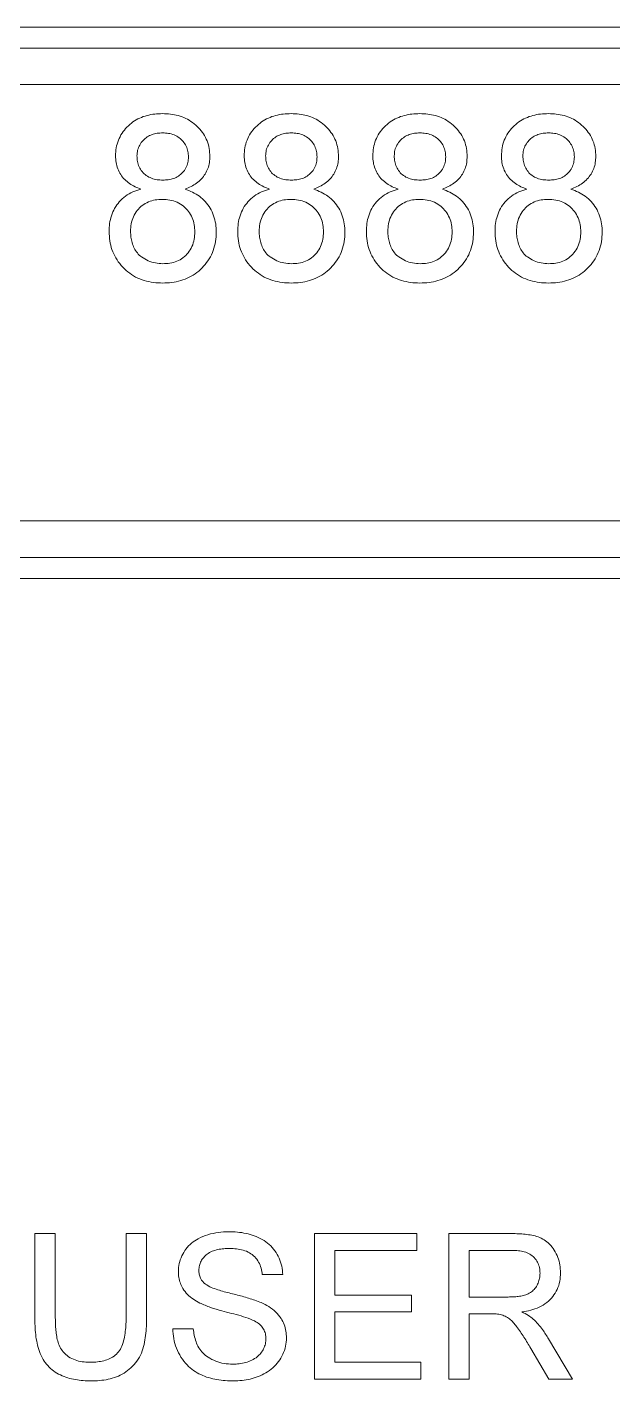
# Model space of a CAD drawing. Header units: millimetres. Extents: x 2 to 278, y 1 to 215.
# Drawn here: x 205.59 to 209.62, y 71.73 to 81.04 of the extents above; entities that cross this region are included whole.
import ezdxf

# ---------------------------------------------------------------- set-up
doc = ezdxf.new("R2010")
doc.units = ezdxf.units.MM

msp = doc.modelspace()

# ---------------------------------------------------------------- linework, layer by layer
at = {"color": 7, "linetype": 'Continuous', "lineweight": 18}
for p, q in [((214.0181, 81.0426), (202.7281, 81.0426)), ((214.0181, 80.8982), (202.7281, 80.8982)), ((213.6231, 80.6476), (203.1231, 80.6476)), ((203.1231, 77.6476), (213.6231, 77.6476)), ((202.7281, 77.3969), (214.0181, 77.3969)), ((202.7281, 77.2526), (214.0181, 77.2526)), ((205.6473, 72.7476), (205.7883, 72.7476)), ((205.6473, 72.1722), (205.6473, 72.7476)), ((205.7883, 72.7476), (205.7883, 72.1789)), ((206.2755, 72.7476), (206.4166, 72.7476)), ((206.2755, 72.1789), (206.2755, 72.7476)), ((206.4166, 72.7476), (206.4166, 72.1722)), ((207.5704, 72.7476), (208.2755, 72.7476)), ((207.5704, 71.7476), (207.5704, 72.7476)), ((208.2755, 72.7476), (208.2755, 72.6322)), ((208.4935, 72.7476), (208.9274, 72.7476)), ((208.4935, 71.7476), (208.4935, 72.7476)), ((207.7114, 72.6322), (207.7114, 72.3245)), ((208.2755, 72.6322), (207.7114, 72.6322)), ((208.9326, 72.6322), (208.6345, 72.6322)), ((208.6345, 72.6322), (208.6345, 72.3117)), ((207.3525, 72.4655), (207.2114, 72.4655)), ((207.7114, 72.3245), (208.2371, 72.3245)), ((208.2371, 72.3245), (208.2371, 72.2091)), ((208.6345, 72.3117), (208.9023, 72.3117)), ((207.7114, 72.2091), (207.7114, 71.863)), ((208.2371, 72.2091), (207.7114, 72.2091)), ((208.6345, 72.1963), (208.6345, 71.7476)), ((208.7789, 72.1963), (208.6345, 72.1963)), ((206.596, 72.0937), (206.7371, 72.0937)), ((209.183, 71.7476), (209.0584, 71.9587)), ((209.1806, 72.0236), (209.3446, 71.7476)), ((207.7114, 71.863), (208.3012, 71.863)), ((208.3012, 71.863), (208.3012, 71.7476)), ((208.3012, 71.7476), (207.5704, 71.7476)), ((208.6345, 71.7476), (208.4935, 71.7476)), ((209.3446, 71.7476), (209.183, 71.7476))]:
    msp.add_line(p, q, dxfattribs=at)
for points, knots in [([(206.2026, 80.1575), (206.2034, 80.1757), (206.2051, 80.212), (206.2204, 80.2648), (206.2455, 80.3134), (206.28, 80.3559), (206.3212, 80.3914), (206.3682, 80.4181), (206.4188, 80.4361), (206.4716, 80.4459), (206.5073, 80.447), (206.5251, 80.4476)], [0, 0, 0, 0, 0.111997, 0.223962, 0.335897, 0.447877, 0.559897, 0.669868, 0.779885, 0.889937, 1, 1, 1, 1]), ([(206.5251, 80.4476), (206.5434, 80.447), (206.5801, 80.4459), (206.6344, 80.4351), (206.6862, 80.4161), (206.7338, 80.3878), (206.7747, 80.3512), (206.8087, 80.3085), (206.8338, 80.2603), (206.8489, 80.2079), (206.8505, 80.1719), (206.8513, 80.1538)], [0, 0, 0, 0, 0.112059, 0.224091, 0.336095, 0.448088, 0.560082, 0.670067, 0.780006, 0.89, 1, 1, 1, 1]), ([(207.0872, 80.1575), (207.088, 80.1757), (207.0897, 80.212), (207.105, 80.2648), (207.1301, 80.3134), (207.1646, 80.3559), (207.2058, 80.3914), (207.2528, 80.4181), (207.3034, 80.4361), (207.3562, 80.4459), (207.3919, 80.447), (207.4097, 80.4476)], [0, 0, 0, 0, 0.111997, 0.223962, 0.335897, 0.447877, 0.559897, 0.669868, 0.779885, 0.889937, 1, 1, 1, 1]), ([(207.4097, 80.4476), (207.4281, 80.447), (207.4648, 80.4459), (207.519, 80.4351), (207.5708, 80.4161), (207.6184, 80.3878), (207.6594, 80.3512), (207.6933, 80.3085), (207.7184, 80.2603), (207.7335, 80.2079), (207.7351, 80.1719), (207.7359, 80.1538)], [0, 0, 0, 0, 0.112059, 0.224091, 0.336095, 0.448088, 0.560082, 0.670067, 0.780006, 0.89, 1, 1, 1, 1]), ([(207.9718, 80.1575), (207.9726, 80.1757), (207.9743, 80.212), (207.9896, 80.2648), (208.0147, 80.3134), (208.0492, 80.3559), (208.0904, 80.3914), (208.1375, 80.4181), (208.188, 80.4361), (208.2408, 80.4459), (208.2765, 80.447), (208.2943, 80.4476)], [0, 0, 0, 0, 0.111997, 0.223962, 0.335897, 0.447877, 0.559897, 0.669868, 0.779885, 0.889937, 1, 1, 1, 1]), ([(208.2943, 80.4476), (208.3127, 80.447), (208.3494, 80.4459), (208.4036, 80.4351), (208.4554, 80.4161), (208.503, 80.3878), (208.544, 80.3512), (208.5779, 80.3085), (208.603, 80.2603), (208.6181, 80.2079), (208.6197, 80.1719), (208.6205, 80.1538)], [0, 0, 0, 0, 0.112059, 0.224091, 0.336095, 0.448088, 0.560082, 0.670067, 0.780006, 0.89, 1, 1, 1, 1]), ([(208.8564, 80.1575), (208.8573, 80.1757), (208.8589, 80.212), (208.8742, 80.2648), (208.8994, 80.3134), (208.9338, 80.3559), (208.9751, 80.3914), (209.0221, 80.4181), (209.0726, 80.4361), (209.1255, 80.4459), (209.1611, 80.447), (209.1789, 80.4476)], [0, 0, 0, 0, 0.1119971, 0.2239624, 0.3358971, 0.4478769, 0.5598973, 0.6698683, 0.7798848, 0.8899372, 1, 1, 1, 1]), ([(209.1789, 80.4476), (209.1973, 80.447), (209.234, 80.4459), (209.2882, 80.4351), (209.3401, 80.4161), (209.3876, 80.3878), (209.4286, 80.3512), (209.4625, 80.3085), (209.4876, 80.2603), (209.5027, 80.2079), (209.5043, 80.1719), (209.5051, 80.1538)], [0, 0, 0, 0, 0.112059, 0.224091, 0.336095, 0.448088, 0.560082, 0.670067, 0.780006, 0.89, 1, 1, 1, 1]), ([(206.5269, 80.3149), (206.5145, 80.3144), (206.4897, 80.3133), (206.4531, 80.3051), (206.4194, 80.2885), (206.3902, 80.264), (206.3676, 80.2326), (206.3525, 80.196), (206.3508, 80.1699), (206.35, 80.1568)], [0, 0, 0, 0, 0.140053, 0.280038, 0.419971, 0.55984, 0.706545, 0.853304, 1, 1, 1, 1]), ([(206.7039, 80.1499), (206.7032, 80.1626), (206.7018, 80.188), (206.6893, 80.2245), (206.6682, 80.2565), (206.6406, 80.2841), (206.6056, 80.3027), (206.5668, 80.3133), (206.5402, 80.3143), (206.5269, 80.3149)], [0, 0, 0, 0, 0.140103, 0.280208, 0.420225, 0.560188, 0.706713, 0.853303, 1, 1, 1, 1]), ([(207.4116, 80.3149), (207.3991, 80.3144), (207.3743, 80.3133), (207.3377, 80.3051), (207.3041, 80.2885), (207.2748, 80.264), (207.2522, 80.2326), (207.2371, 80.196), (207.2354, 80.1699), (207.2346, 80.1568)], [0, 0, 0, 0, 0.140053, 0.280038, 0.419971, 0.55984, 0.706545, 0.853304, 1, 1, 1, 1]), ([(207.5885, 80.1499), (207.5878, 80.1626), (207.5864, 80.188), (207.5739, 80.2245), (207.5528, 80.2565), (207.5252, 80.2841), (207.4902, 80.3027), (207.4514, 80.3133), (207.4249, 80.3143), (207.4116, 80.3149)], [0, 0, 0, 0, 0.140103, 0.280208, 0.420225, 0.560188, 0.706713, 0.853303, 1, 1, 1, 1]), ([(208.2962, 80.3149), (208.2838, 80.3144), (208.259, 80.3133), (208.2223, 80.3051), (208.1887, 80.2885), (208.1594, 80.264), (208.1368, 80.2326), (208.1217, 80.196), (208.1201, 80.1699), (208.1192, 80.1568)], [0, 0, 0, 0, 0.140053, 0.280038, 0.419971, 0.55984, 0.706545, 0.853304, 1, 1, 1, 1]), ([(208.4731, 80.1499), (208.4724, 80.1626), (208.471, 80.188), (208.4585, 80.2245), (208.4375, 80.2565), (208.4098, 80.2841), (208.3748, 80.3027), (208.3361, 80.3133), (208.3095, 80.3143), (208.2962, 80.3149)], [0, 0, 0, 0, 0.140103, 0.280208, 0.420225, 0.560188, 0.706713, 0.853303, 1, 1, 1, 1]), ([(209.1808, 80.3149), (209.1684, 80.3144), (209.1436, 80.3133), (209.107, 80.3051), (209.0733, 80.2885), (209.044, 80.264), (209.0214, 80.2326), (209.0063, 80.196), (209.0047, 80.1699), (209.0039, 80.1568)], [0, 0, 0, 0, 0.140053, 0.280038, 0.419971, 0.55984, 0.706545, 0.853304, 1, 1, 1, 1]), ([(209.3577, 80.1499), (209.357, 80.1626), (209.3556, 80.188), (209.3431, 80.2245), (209.3221, 80.2565), (209.2944, 80.2841), (209.2594, 80.3027), (209.2207, 80.3133), (209.1941, 80.3143), (209.1808, 80.3149)], [0, 0, 0, 0, 0.140103, 0.280208, 0.420225, 0.560188, 0.706713, 0.853303, 1, 1, 1, 1]), ([(206.3767, 79.9283), (206.3633, 79.9336), (206.3363, 79.9441), (206.2986, 79.9658), (206.2647, 79.9932), (206.2367, 80.0277), (206.2165, 80.0678), (206.2046, 80.1121), (206.2032, 80.1424), (206.2026, 80.1575)], [0, 0, 0, 0, 0.140057, 0.280088, 0.420089, 0.560058, 0.706677, 0.853323, 1, 1, 1, 1]), ([(206.35, 80.1568), (206.3505, 80.1439), (206.3516, 80.1181), (206.3638, 80.081), (206.3839, 80.0477), (206.4127, 80.0204), (206.4484, 80.0019), (206.4879, 79.992), (206.5148, 79.991), (206.5283, 79.9905)], [0, 0, 0, 0, 0.140123, 0.280287, 0.420324, 0.560242, 0.706687, 0.853264, 1, 1, 1, 1]), ([(206.5283, 79.9905), (206.5408, 79.991), (206.5657, 79.992), (206.6024, 80.0002), (206.6363, 80.0166), (206.6653, 80.0417), (206.6876, 80.0735), (206.7018, 80.1107), (206.7032, 80.1368), (206.7039, 80.1499)], [0, 0, 0, 0, 0.140064, 0.280073, 0.419973, 0.559838, 0.706482, 0.853287, 1, 1, 1, 1]), ([(206.8513, 80.1538), (206.8508, 80.1397), (206.8497, 80.1113), (206.8385, 80.07), (206.8201, 80.0315), (206.7936, 79.997), (206.7603, 79.9682), (206.7221, 79.945), (206.6946, 79.9339), (206.6808, 79.9283)], [0, 0, 0, 0, 0.139992, 0.280054, 0.419944, 0.559983, 0.70659, 0.85329, 1, 1, 1, 1]), ([(207.2614, 79.9283), (207.2479, 79.9336), (207.2209, 79.9441), (207.1832, 79.9658), (207.1493, 79.9932), (207.1213, 80.0277), (207.1011, 80.0678), (207.0892, 80.1121), (207.0879, 80.1424), (207.0872, 80.1575)], [0, 0, 0, 0, 0.140057, 0.280088, 0.420089, 0.560058, 0.706677, 0.853323, 1, 1, 1, 1]), ([(207.2346, 80.1568), (207.2352, 80.1439), (207.2362, 80.1181), (207.2485, 80.081), (207.2685, 80.0477), (207.2973, 80.0204), (207.333, 80.0019), (207.3725, 79.992), (207.3995, 79.991), (207.4129, 79.9905)], [0, 0, 0, 0, 0.140123, 0.280287, 0.420324, 0.560242, 0.706687, 0.853264, 1, 1, 1, 1]), ([(207.4129, 79.9905), (207.4254, 79.991), (207.4503, 79.992), (207.487, 80.0002), (207.521, 80.0166), (207.5499, 80.0417), (207.5722, 80.0735), (207.5864, 80.1107), (207.5878, 80.1368), (207.5885, 80.1499)], [0, 0, 0, 0, 0.140064, 0.280073, 0.419973, 0.559838, 0.706482, 0.853287, 1, 1, 1, 1]), ([(207.7359, 80.1538), (207.7354, 80.1397), (207.7343, 80.1113), (207.7231, 80.07), (207.7047, 80.0315), (207.6782, 79.997), (207.645, 79.9682), (207.6067, 79.945), (207.5792, 79.9339), (207.5654, 79.9283)], [0, 0, 0, 0, 0.139992, 0.280054, 0.419944, 0.559983, 0.70659, 0.85329, 1, 1, 1, 1]), ([(208.146, 79.9283), (208.1325, 79.9336), (208.1055, 79.9441), (208.0678, 79.9658), (208.0339, 79.9932), (208.006, 80.0277), (207.9857, 80.0678), (207.9738, 80.1121), (207.9725, 80.1424), (207.9718, 80.1575)], [0, 0, 0, 0, 0.140057, 0.280088, 0.420089, 0.560058, 0.706677, 0.853323, 1, 1, 1, 1]), ([(208.1192, 80.1568), (208.1198, 80.1439), (208.1208, 80.1181), (208.1331, 80.081), (208.1531, 80.0477), (208.1819, 80.0204), (208.2176, 80.0019), (208.2571, 79.992), (208.2841, 79.991), (208.2976, 79.9905)], [0, 0, 0, 0, 0.140123, 0.280287, 0.420324, 0.560242, 0.706687, 0.853264, 1, 1, 1, 1]), ([(208.2976, 79.9905), (208.31, 79.991), (208.3349, 79.992), (208.3716, 80.0002), (208.4056, 80.0166), (208.4345, 80.0417), (208.4568, 80.0735), (208.471, 80.1107), (208.4724, 80.1368), (208.4731, 80.1499)], [0, 0, 0, 0, 0.140064, 0.280073, 0.419973, 0.559838, 0.706482, 0.853287, 1, 1, 1, 1]), ([(208.6205, 80.1538), (208.62, 80.1397), (208.6189, 80.1113), (208.6077, 80.07), (208.5893, 80.0315), (208.5629, 79.997), (208.5296, 79.9682), (208.4914, 79.945), (208.4638, 79.9339), (208.4501, 79.9283)], [0, 0, 0, 0, 0.139992, 0.280054, 0.419944, 0.559983, 0.70659, 0.85329, 1, 1, 1, 1]), ([(209.0306, 79.9283), (209.0171, 79.9336), (208.9902, 79.9441), (208.9525, 79.9658), (208.9185, 79.9932), (208.8906, 80.0277), (208.8703, 80.0678), (208.8584, 80.1121), (208.8571, 80.1424), (208.8564, 80.1575)], [0, 0, 0, 0, 0.140057, 0.280088, 0.420089, 0.560058, 0.706677, 0.853323, 1, 1, 1, 1]), ([(209.0039, 80.1568), (209.0044, 80.1439), (209.0055, 80.1181), (209.0177, 80.081), (209.0377, 80.0477), (209.0665, 80.0204), (209.1022, 80.0019), (209.1417, 79.992), (209.1687, 79.991), (209.1822, 79.9905)], [0, 0, 0, 0, 0.140123, 0.280287, 0.420324, 0.560242, 0.706687, 0.853264, 1, 1, 1, 1]), ([(209.1822, 79.9905), (209.1946, 79.991), (209.2195, 79.992), (209.2562, 80.0002), (209.2902, 80.0166), (209.3191, 80.0417), (209.3414, 80.0735), (209.3557, 80.1107), (209.357, 80.1368), (209.3577, 80.1499)], [0, 0, 0, 0, 0.140064, 0.280073, 0.419973, 0.559838, 0.706482, 0.853287, 1, 1, 1, 1]), ([(209.5051, 80.1538), (209.5046, 80.1397), (209.5035, 80.1113), (209.4923, 80.07), (209.4739, 80.0315), (209.4475, 79.997), (209.4142, 79.9682), (209.376, 79.945), (209.3484, 79.9339), (209.3347, 79.9283)], [0, 0, 0, 0, 0.139992, 0.280054, 0.419944, 0.559983, 0.70659, 0.85329, 1, 1, 1, 1]), ([(206.1583, 79.6362), (206.1589, 79.6547), (206.1601, 79.6917), (206.1729, 79.746), (206.1946, 79.7973), (206.2277, 79.8433), (206.2704, 79.8819), (206.3212, 79.911), (206.3582, 79.9226), (206.3767, 79.9283)], [0, 0, 0, 0, 0.140094, 0.280153, 0.420099, 0.560065, 0.706685, 0.853305, 1, 1, 1, 1]), ([(206.6808, 79.9283), (206.698, 79.9219), (206.7325, 79.9089), (206.7801, 79.8806), (206.8213, 79.8435), (206.8549, 79.7983), (206.8791, 79.7465), (206.8932, 79.6901), (206.8947, 79.6516), (206.8955, 79.6323)], [0, 0, 0, 0, 0.1400265, 0.2800454, 0.4200481, 0.5600115, 0.706661, 0.8532754, 1, 1, 1, 1]), ([(207.043, 79.6362), (207.0436, 79.6547), (207.0447, 79.6917), (207.0576, 79.746), (207.0792, 79.7973), (207.1124, 79.8433), (207.155, 79.8819), (207.2058, 79.911), (207.2428, 79.9226), (207.2614, 79.9283)], [0, 0, 0, 0, 0.140094, 0.280153, 0.420099, 0.560065, 0.706685, 0.853305, 1, 1, 1, 1]), ([(207.5654, 79.9283), (207.5827, 79.9219), (207.6171, 79.9089), (207.6647, 79.8806), (207.7059, 79.8435), (207.7395, 79.7983), (207.7637, 79.7465), (207.7778, 79.6901), (207.7794, 79.6516), (207.7801, 79.6323)], [0, 0, 0, 0, 0.140026, 0.280045, 0.420048, 0.560011, 0.706661, 0.853275, 1, 1, 1, 1]), ([(207.9276, 79.6362), (207.9282, 79.6547), (207.9294, 79.6917), (207.9422, 79.746), (207.9638, 79.7973), (207.997, 79.8433), (208.0396, 79.8819), (208.0904, 79.911), (208.1275, 79.9226), (208.146, 79.9283)], [0, 0, 0, 0, 0.140094, 0.280153, 0.420099, 0.560065, 0.706685, 0.853305, 1, 1, 1, 1]), ([(208.4501, 79.9283), (208.4673, 79.9219), (208.5017, 79.9089), (208.5494, 79.8806), (208.5906, 79.8435), (208.6242, 79.7983), (208.6483, 79.7465), (208.6624, 79.6901), (208.664, 79.6516), (208.6648, 79.6323)], [0, 0, 0, 0, 0.140026, 0.280045, 0.420048, 0.560011, 0.706661, 0.853275, 1, 1, 1, 1]), ([(208.8122, 79.6362), (208.8128, 79.6547), (208.814, 79.6917), (208.8268, 79.746), (208.8485, 79.7973), (208.8816, 79.8433), (208.9242, 79.8819), (208.9751, 79.911), (209.0121, 79.9226), (209.0306, 79.9283)], [0, 0, 0, 0, 0.140094, 0.280153, 0.420099, 0.560065, 0.706685, 0.853305, 1, 1, 1, 1]), ([(209.3347, 79.9283), (209.3519, 79.9219), (209.3863, 79.9089), (209.434, 79.8806), (209.4752, 79.8435), (209.5088, 79.7983), (209.5329, 79.7465), (209.547, 79.6901), (209.5486, 79.6516), (209.5494, 79.6323)], [0, 0, 0, 0, 0.1400265, 0.2800454, 0.4200481, 0.5600115, 0.706661, 0.8532754, 1, 1, 1, 1]), ([(206.5237, 79.8578), (206.5075, 79.8571), (206.475, 79.8558), (206.4278, 79.8422), (206.3852, 79.8178), (206.3503, 79.7822), (206.3237, 79.7392), (206.3083, 79.69), (206.3066, 79.656), (206.3058, 79.639)], [0, 0, 0, 0, 0.140103, 0.280111, 0.420024, 0.559976, 0.706596, 0.853242, 1, 1, 1, 1]), ([(206.7481, 79.6344), (206.7473, 79.651), (206.7458, 79.6843), (206.7314, 79.7326), (206.7059, 79.7759), (206.6709, 79.8131), (206.6266, 79.8403), (206.576, 79.8555), (206.5411, 79.8571), (206.5237, 79.8578)], [0, 0, 0, 0, 0.140086, 0.280112, 0.420042, 0.560014, 0.70656, 0.853252, 1, 1, 1, 1]), ([(207.4083, 79.8578), (207.3921, 79.8571), (207.3596, 79.8558), (207.3124, 79.8422), (207.2698, 79.8178), (207.2349, 79.7822), (207.2084, 79.7392), (207.193, 79.69), (207.1913, 79.656), (207.1904, 79.639)], [0, 0, 0, 0, 0.140103, 0.280111, 0.420024, 0.559976, 0.706596, 0.853242, 1, 1, 1, 1]), ([(207.6327, 79.6344), (207.632, 79.651), (207.6304, 79.6843), (207.616, 79.7326), (207.5905, 79.7759), (207.5556, 79.8131), (207.5112, 79.8403), (207.4606, 79.8555), (207.4258, 79.8571), (207.4083, 79.8578)], [0, 0, 0, 0, 0.140086, 0.280112, 0.420042, 0.560014, 0.70656, 0.853252, 1, 1, 1, 1]), ([(208.2929, 79.8578), (208.2767, 79.8571), (208.2442, 79.8558), (208.1971, 79.8422), (208.1544, 79.8178), (208.1196, 79.7822), (208.093, 79.7392), (208.0776, 79.69), (208.0759, 79.656), (208.075, 79.639)], [0, 0, 0, 0, 0.140103, 0.280111, 0.420024, 0.559976, 0.706596, 0.853242, 1, 1, 1, 1]), ([(208.5173, 79.6344), (208.5166, 79.651), (208.5151, 79.6843), (208.5006, 79.7326), (208.4751, 79.7759), (208.4402, 79.8131), (208.3958, 79.8403), (208.3452, 79.8555), (208.3104, 79.8571), (208.2929, 79.8578)], [0, 0, 0, 0, 0.140086, 0.280112, 0.420042, 0.560014, 0.70656, 0.853252, 1, 1, 1, 1]), ([(209.1776, 79.8578), (209.1613, 79.8571), (209.1289, 79.8558), (209.0817, 79.8422), (209.039, 79.8178), (209.0042, 79.7822), (208.9776, 79.7392), (208.9622, 79.69), (208.9605, 79.656), (208.9596, 79.639)], [0, 0, 0, 0, 0.140103, 0.280111, 0.420024, 0.559976, 0.706596, 0.853242, 1, 1, 1, 1]), ([(209.4019, 79.6344), (209.4012, 79.651), (209.3997, 79.6843), (209.3852, 79.7326), (209.3597, 79.7759), (209.3248, 79.8131), (209.2805, 79.8403), (209.2299, 79.8555), (209.195, 79.8571), (209.1776, 79.8578)], [0, 0, 0, 0, 0.140086, 0.280112, 0.420042, 0.560014, 0.70656, 0.853252, 1, 1, 1, 1]), ([(206.5269, 79.2828), (206.5055, 79.2835), (206.4627, 79.2848), (206.3998, 79.2988), (206.3398, 79.3223), (206.286, 79.3579), (206.2399, 79.4024), (206.2028, 79.4541), (206.1763, 79.5116), (206.1611, 79.5732), (206.1592, 79.6152), (206.1583, 79.6362)], [0, 0, 0, 0, 0.112057, 0.224067, 0.336056, 0.448039, 0.560026, 0.670015, 0.779981, 0.889989, 1, 1, 1, 1]), ([(206.3058, 79.639), (206.3062, 79.6257), (206.3072, 79.5991), (206.3166, 79.5603), (206.3299, 79.5227), (206.3511, 79.4884), (206.3838, 79.4585), (206.4259, 79.435), (206.476, 79.4187), (206.5107, 79.4166), (206.5281, 79.4155)], [0, 0, 0, 0, 0.112056, 0.224116, 0.336173, 0.44816, 0.560112, 0.706716, 0.85339, 1, 1, 1, 1]), ([(206.8955, 79.6323), (206.8946, 79.611), (206.8926, 79.5685), (206.8764, 79.5064), (206.8486, 79.4487), (206.8098, 79.3977), (206.7635, 79.354), (206.7098, 79.3205), (206.6512, 79.2976), (206.5896, 79.2849), (206.5478, 79.2835), (206.5269, 79.2828)], [0, 0, 0, 0, 0.112005, 0.223991, 0.335957, 0.447959, 0.559944, 0.669916, 0.779914, 0.889942, 1, 1, 1, 1]), ([(206.5281, 79.4155), (206.5444, 79.4162), (206.5771, 79.4176), (206.6247, 79.4307), (206.6678, 79.4549), (206.7035, 79.4902), (206.7302, 79.5335), (206.7455, 79.5831), (206.7472, 79.6173), (206.7481, 79.6344)], [0, 0, 0, 0, 0.140093, 0.280107, 0.42005, 0.559997, 0.706641, 0.853276, 1, 1, 1, 1]), ([(207.4116, 79.2828), (207.3901, 79.2835), (207.3473, 79.2848), (207.2844, 79.2988), (207.2244, 79.3223), (207.1706, 79.3579), (207.1245, 79.4024), (207.0874, 79.4541), (207.0609, 79.5116), (207.0457, 79.5732), (207.0439, 79.6152), (207.043, 79.6362)], [0, 0, 0, 0, 0.112057, 0.224067, 0.336056, 0.448039, 0.560026, 0.670015, 0.779981, 0.889989, 1, 1, 1, 1]), ([(207.1904, 79.639), (207.1909, 79.6257), (207.1918, 79.5991), (207.2012, 79.5603), (207.2145, 79.5227), (207.2357, 79.4884), (207.2684, 79.4585), (207.3105, 79.435), (207.3606, 79.4187), (207.3953, 79.4166), (207.4127, 79.4155)], [0, 0, 0, 0, 0.112056, 0.224116, 0.336173, 0.44816, 0.560112, 0.706716, 0.85339, 1, 1, 1, 1]), ([(207.7801, 79.6323), (207.7792, 79.611), (207.7772, 79.5685), (207.761, 79.5064), (207.7332, 79.4487), (207.6944, 79.3977), (207.6481, 79.354), (207.5944, 79.3205), (207.5358, 79.2976), (207.4742, 79.2849), (207.4324, 79.2835), (207.4116, 79.2828)], [0, 0, 0, 0, 0.112005, 0.223991, 0.335957, 0.447959, 0.559944, 0.669916, 0.779914, 0.889942, 1, 1, 1, 1]), ([(207.4127, 79.4155), (207.429, 79.4162), (207.4617, 79.4176), (207.5093, 79.4307), (207.5524, 79.4549), (207.5881, 79.4902), (207.6148, 79.5335), (207.6301, 79.5831), (207.6318, 79.6173), (207.6327, 79.6344)], [0, 0, 0, 0, 0.140093, 0.280107, 0.42005, 0.559997, 0.706641, 0.853276, 1, 1, 1, 1]), ([(208.2962, 79.2828), (208.2748, 79.2835), (208.232, 79.2848), (208.169, 79.2988), (208.109, 79.3223), (208.0552, 79.3579), (208.0091, 79.4024), (207.972, 79.4541), (207.9455, 79.5116), (207.9303, 79.5732), (207.9285, 79.6152), (207.9276, 79.6362)], [0, 0, 0, 0, 0.112057, 0.224067, 0.336056, 0.448039, 0.560026, 0.670015, 0.779981, 0.889989, 1, 1, 1, 1]), ([(208.075, 79.639), (208.0755, 79.6257), (208.0764, 79.5991), (208.0859, 79.5603), (208.0992, 79.5227), (208.1203, 79.4884), (208.153, 79.4585), (208.1952, 79.435), (208.2452, 79.4187), (208.2799, 79.4166), (208.2973, 79.4155)], [0, 0, 0, 0, 0.112056, 0.224116, 0.336173, 0.44816, 0.560112, 0.706716, 0.85339, 1, 1, 1, 1]), ([(208.6648, 79.6323), (208.6638, 79.611), (208.6619, 79.5685), (208.6456, 79.5064), (208.6178, 79.4487), (208.579, 79.3977), (208.5327, 79.354), (208.479, 79.3205), (208.4204, 79.2976), (208.3588, 79.2849), (208.317, 79.2835), (208.2962, 79.2828)], [0, 0, 0, 0, 0.112005, 0.223991, 0.335957, 0.447959, 0.559944, 0.669916, 0.779914, 0.889942, 1, 1, 1, 1]), ([(208.2973, 79.4155), (208.3136, 79.4162), (208.3463, 79.4176), (208.3939, 79.4307), (208.437, 79.4549), (208.4727, 79.4902), (208.4994, 79.5335), (208.5147, 79.5831), (208.5165, 79.6173), (208.5173, 79.6344)], [0, 0, 0, 0, 0.140093, 0.280107, 0.42005, 0.559997, 0.706641, 0.853276, 1, 1, 1, 1]), ([(209.1808, 79.2828), (209.1594, 79.2835), (209.1166, 79.2848), (209.0537, 79.2988), (208.9937, 79.3223), (208.9398, 79.3579), (208.8937, 79.4024), (208.8566, 79.4541), (208.8301, 79.5116), (208.8149, 79.5732), (208.8131, 79.6152), (208.8122, 79.6362)], [0, 0, 0, 0, 0.112057, 0.224067, 0.336056, 0.448039, 0.560026, 0.670015, 0.779981, 0.889989, 1, 1, 1, 1]), ([(208.9596, 79.639), (208.9601, 79.6257), (208.961, 79.5991), (208.9705, 79.5603), (208.9838, 79.5227), (209.0049, 79.4884), (209.0376, 79.4585), (209.0798, 79.435), (209.1298, 79.4187), (209.1646, 79.4166), (209.1819, 79.4155)], [0, 0, 0, 0, 0.112056, 0.224116, 0.336173, 0.44816, 0.560112, 0.706716, 0.85339, 1, 1, 1, 1]), ([(209.5494, 79.6323), (209.5484, 79.611), (209.5465, 79.5685), (209.5302, 79.5064), (209.5024, 79.4487), (209.4636, 79.3977), (209.4173, 79.354), (209.3636, 79.3205), (209.3051, 79.2976), (209.2434, 79.2849), (209.2017, 79.2835), (209.1808, 79.2828)], [0, 0, 0, 0, 0.112005, 0.223991, 0.335957, 0.447959, 0.559944, 0.669916, 0.779914, 0.889942, 1, 1, 1, 1]), ([(209.1819, 79.4155), (209.1983, 79.4162), (209.2309, 79.4176), (209.2786, 79.4307), (209.3217, 79.4549), (209.3573, 79.4902), (209.384, 79.5335), (209.3993, 79.5831), (209.4011, 79.6173), (209.4019, 79.6344)], [0, 0, 0, 0, 0.140093, 0.280107, 0.42005, 0.559997, 0.706641, 0.853276, 1, 1, 1, 1]), ([(206.6345, 72.4865), (206.6356, 72.5051), (206.6377, 72.5421), (206.6569, 72.5948), (206.6852, 72.6428), (206.7238, 72.6833), (206.7752, 72.7172), (206.8377, 72.7419), (206.909, 72.7578), (206.9574, 72.7595), (206.9817, 72.7604)], [0, 0, 0, 0, 0.111977, 0.224014, 0.335996, 0.447889, 0.559836, 0.706492, 0.85323, 1, 1, 1, 1]), ([(206.9817, 72.7604), (207.0015, 72.7599), (207.0411, 72.759), (207.1, 72.7497), (207.1574, 72.7335), (207.2118, 72.7091), (207.2604, 72.6748), (207.2999, 72.6307), (207.3287, 72.5796), (207.3476, 72.5238), (207.3508, 72.485), (207.3525, 72.4655)], [0, 0, 0, 0, 0.112075, 0.224134, 0.336216, 0.448207, 0.560112, 0.669995, 0.779969, 0.890015, 1, 1, 1, 1]), ([(208.9274, 72.7476), (208.9427, 72.7474), (208.9734, 72.7472), (209.0194, 72.7436), (209.065, 72.7372), (209.1098, 72.726), (209.1518, 72.7062), (209.1898, 72.6751), (209.2213, 72.6338), (209.2454, 72.5849), (209.2603, 72.5323), (209.2619, 72.496), (209.2627, 72.4779)], [0, 0, 0, 0, 0.09342, 0.186832, 0.280218, 0.373567, 0.466802, 0.560025, 0.669906, 0.779908, 0.889984, 1, 1, 1, 1]), ([(206.9873, 72.645), (206.9737, 72.6447), (206.9465, 72.6442), (206.906, 72.6384), (206.8667, 72.6272), (206.8331, 72.6088), (206.8079, 72.5843), (206.7892, 72.5582), (206.7776, 72.5278), (206.7762, 72.5064), (206.7755, 72.4958)], [0, 0, 0, 0, 0.140152, 0.280314, 0.420397, 0.560215, 0.670198, 0.780142, 0.890041, 1, 1, 1, 1]), ([(207.2114, 72.4655), (207.2093, 72.4804), (207.205, 72.5102), (207.1883, 72.5526), (207.1616, 72.5895), (207.1248, 72.6178), (207.0812, 72.6349), (207.0346, 72.6438), (207.003, 72.6446), (206.9873, 72.645)], [0, 0, 0, 0, 0.140098, 0.280111, 0.419947, 0.559741, 0.706361, 0.853134, 1, 1, 1, 1]), ([(209.1217, 72.4749), (209.121, 72.488), (209.1196, 72.5141), (209.1058, 72.5512), (209.0831, 72.5834), (209.0519, 72.6088), (209.0139, 72.6236), (208.9735, 72.6311), (208.9462, 72.6318), (208.9326, 72.6322)], [0, 0, 0, 0, 0.140053, 0.279969, 0.419882, 0.559694, 0.706321, 0.853139, 1, 1, 1, 1]), ([(206.7821, 72.2704), (206.767, 72.2787), (206.7367, 72.2952), (206.6966, 72.3283), (206.6665, 72.3663), (206.6475, 72.4065), (206.6362, 72.4459), (206.6351, 72.473), (206.6345, 72.4865)], [0, 0, 0, 0, 0.186729, 0.373388, 0.55995, 0.706537, 0.853348, 1, 1, 1, 1]), ([(206.7755, 72.4958), (206.7759, 72.4866), (206.7768, 72.4683), (206.785, 72.4438), (206.7966, 72.4232), (206.8065, 72.4127), (206.8114, 72.4074)], [0, 0, 0, 0, 0.279913, 0.56005, 0.779829, 1, 1, 1, 1]), ([(208.9023, 72.3117), (208.914, 72.3118), (208.9373, 72.3122), (208.9723, 72.3151), (209.0069, 72.3208), (209.0403, 72.332), (209.0701, 72.3507), (209.0932, 72.3769), (209.1094, 72.4074), (209.1199, 72.4405), (209.1211, 72.4635), (209.1217, 72.4749)], [0, 0, 0, 0, 0.112092, 0.224171, 0.336244, 0.448208, 0.560154, 0.670067, 0.780016, 0.890043, 1, 1, 1, 1]), ([(209.2627, 72.4779), (209.2617, 72.4584), (209.2598, 72.4194), (209.2415, 72.3632), (209.2109, 72.3129), (209.1687, 72.2703), (209.1158, 72.2403), (209.0579, 72.2195), (209.0176, 72.2126), (208.9975, 72.2091)], [0, 0, 0, 0, 0.140026, 0.279979, 0.419895, 0.559781, 0.706413, 0.853155, 1, 1, 1, 1]), ([(206.8114, 72.4074), (206.8242, 72.3985), (206.8498, 72.3806), (206.8943, 72.3652), (206.9387, 72.3508), (206.984, 72.3392), (207.044, 72.3242), (207.1185, 72.3053), (207.1759, 72.2839), (207.2046, 72.2732)], [0, 0, 0, 0, 0.1116665, 0.2236905, 0.3357465, 0.4478069, 0.5598709, 0.7799834, 1, 1, 1, 1]), ([(207.1305, 72.1596), (207.109, 72.1671), (207.066, 72.1821), (206.9998, 72.1992), (206.9298, 72.2177), (206.8562, 72.2386), (206.8068, 72.2598), (206.7821, 72.2704)], [0, 0, 0, 0, 0.1866397, 0.3733558, 0.5600741, 0.780107, 1, 1, 1, 1]), ([(207.2046, 72.2732), (207.2223, 72.2645), (207.2578, 72.2472), (207.305, 72.211), (207.3406, 72.1685), (207.3633, 72.123), (207.376, 72.0779), (207.3774, 72.0469), (207.3781, 72.0314)], [0, 0, 0, 0, 0.186813, 0.373477, 0.559954, 0.706599, 0.853285, 1, 1, 1, 1]), ([(206.0343, 71.7347), (206.0163, 71.7351), (205.9802, 71.7358), (205.9263, 71.7426), (205.8734, 71.7549), (205.8227, 71.7744), (205.776, 71.8024), (205.7352, 71.8385), (205.7016, 71.8837), (205.6773, 71.9365), (205.6623, 71.9943), (205.6528, 72.0532), (205.6482, 72.1127), (205.6476, 72.1524), (205.6473, 72.1722)], [0, 0, 0, 0, 0.080041, 0.160074, 0.24008, 0.320079, 0.400039, 0.479977, 0.55991, 0.647862, 0.73587, 0.823909, 0.911953, 1, 1, 1, 1]), ([(205.7883, 72.1789), (205.7885, 72.1647), (205.7887, 72.1363), (205.7911, 72.0938), (205.7954, 72.0515), (205.8036, 72.0097), (205.8178, 71.9694), (205.843, 71.9315), (205.8788, 71.8994), (205.9242, 71.877), (205.9731, 71.8647), (206.0066, 71.8635), (206.0233, 71.863)], [0, 0, 0, 0, 0.0934055, 0.1868042, 0.2801973, 0.3735689, 0.4668605, 0.5601709, 0.6700165, 0.7799376, 0.8899776, 1, 1, 1, 1]), ([(206.0233, 71.863), (206.0381, 71.8632), (206.0675, 71.8638), (206.1113, 71.8705), (206.1538, 71.8827), (206.1931, 71.9036), (206.2257, 71.9343), (206.2479, 71.976), (206.2623, 72.0235), (206.2705, 72.0749), (206.2748, 72.1268), (206.2753, 72.1615), (206.2755, 72.1789)], [0, 0, 0, 0, 0.0934037, 0.1867742, 0.280104, 0.3733748, 0.4665163, 0.5597596, 0.669757, 0.7798318, 0.8899071, 1, 1, 1, 1]), ([(206.4166, 72.1722), (206.4163, 72.1514), (206.4158, 72.1096), (206.4103, 72.0472), (206.3999, 71.9854), (206.382, 71.9251), (206.352, 71.8696), (206.3103, 71.8239), (206.2621, 71.7875), (206.2089, 71.7611), (206.1519, 71.745), (206.0934, 71.736), (206.054, 71.7352), (206.0343, 71.7347)], [0, 0, 0, 0, 0.0934033, 0.1867879, 0.2801595, 0.3734806, 0.4667235, 0.5599831, 0.6479528, 0.735905, 0.8239118, 0.9119522, 1, 1, 1, 1]), ([(207.2371, 72.0246), (207.2364, 72.0361), (207.2351, 72.0591), (207.2216, 72.0914), (207.1991, 72.1204), (207.1676, 72.1432), (207.1429, 72.1541), (207.1305, 72.1596)], [0, 0, 0, 0, 0.186776, 0.373321, 0.559766, 0.779755, 1, 1, 1, 1]), ([(208.8484, 72.1917), (208.8355, 72.1933), (208.8124, 72.1963), (208.7892, 72.1963), (208.7789, 72.1963)], [0, 0, 0, 0, 0.559853, 1, 1, 1, 1]), ([(209.0584, 71.9587), (209.0428, 71.9844), (209.0118, 72.0357), (208.9718, 72.0954), (208.9381, 72.1372), (208.9123, 72.1615), (208.8822, 72.1808), (208.8597, 72.188), (208.8484, 72.1917)], [0, 0, 0, 0, 0.280063, 0.560069, 0.670077, 0.779998, 0.89003, 1, 1, 1, 1]), ([(208.9975, 72.2091), (209.013, 72.2014), (209.0406, 72.1877), (209.0646, 72.1683), (209.0752, 72.1598)], [0, 0, 0, 0, 0.56012, 1, 1, 1, 1]), ([(209.0752, 72.1598), (209.0867, 72.1485), (209.1096, 72.1258), (209.1454, 72.0805), (209.1672, 72.0452), (209.1806, 72.0236)], [0, 0, 0, 0, 0.279991, 0.560076, 1, 1, 1, 1]), ([(207.0149, 71.7347), (206.9956, 71.7351), (206.9568, 71.7359), (206.8991, 71.7428), (206.8425, 71.7561), (206.7879, 71.7764), (206.7375, 71.8058), (206.6906, 71.846), (206.6506, 71.8977), (206.6198, 71.9591), (206.6007, 72.0254), (206.5976, 72.0709), (206.596, 72.0937)], [0, 0, 0, 0, 0.0933947, 0.1867834, 0.2801567, 0.3734912, 0.4668201, 0.5601458, 0.6700704, 0.7800329, 0.890003, 1, 1, 1, 1]), ([(206.7371, 72.0937), (206.739, 72.0786), (206.7428, 72.0484), (206.7552, 72.0043), (206.7735, 71.9622), (206.8019, 71.9258), (206.8414, 71.8942), (206.8908, 71.869), (206.9488, 71.8527), (206.9887, 71.851), (207.0087, 71.8501)], [0, 0, 0, 0, 0.112075, 0.224142, 0.336144, 0.448116, 0.560076, 0.706647, 0.853305, 1, 1, 1, 1]), ([(207.0087, 71.8501), (207.0237, 71.8506), (207.0537, 71.8515), (207.0979, 71.8603), (207.1402, 71.8761), (207.1759, 71.8982), (207.2034, 71.9256), (207.2217, 71.956), (207.2348, 71.9892), (207.2363, 72.0128), (207.2371, 72.0246)], [0, 0, 0, 0, 0.140054, 0.28018, 0.42019, 0.560091, 0.670041, 0.78007, 0.890057, 1, 1, 1, 1]), ([(207.3781, 72.0314), (207.3769, 72.0119), (207.3746, 71.9727), (207.3544, 71.917), (207.3247, 71.8662), (207.2846, 71.8228), (207.2369, 71.7889), (207.1845, 71.7636), (207.1294, 71.7466), (207.0725, 71.7363), (207.0341, 71.7353), (207.0149, 71.7347)], [0, 0, 0, 0, 0.111942, 0.22396, 0.335942, 0.447839, 0.559777, 0.669792, 0.779835, 0.889929, 1, 1, 1, 1])]:
    msp.add_open_spline(points, degree=3, knots=knots, dxfattribs=at)

doc.saveas('drawing.dxf')
